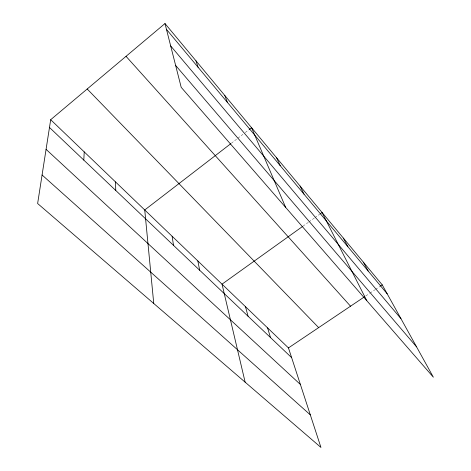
<?xml version="1.0" encoding="UTF-8"?>
<svg xmlns="http://www.w3.org/2000/svg" width="471" height="471" viewBox="0 0 471 471"><rect width="100%" height="100%" fill="white"/><g stroke="black" fill="none" stroke-linecap="round" stroke-linejoin="round"><path stroke-width="0.35" stroke-dasharray="2.35 1.77" d="M231.402 143.213L242.924 134.341M245.226 132.563L248.682 129.902M303.047 226.133L308.399 222.3M308.994 221.876L314.345 218.044M314.94 217.614L319.703 214.205M365.784 295.941L369.441 293.486M370.053 293.074L374.928 289.795M375.54 289.382L379.809 286.515"/><path stroke-width="0.71" d="M83.803 160.099L84.227 151.892M50.691 119.705L37.633 203.525L320.957 447.45L288.458 347.916L50.691 119.705L164.991 23.55L382.246 284.878L433.367 377.212L181.2 87.335L164.991 23.55M230.825 143.661L144.738 209.972L153.752 303.495M249.259 129.46L251.567 127.682L285.661 207.411M302.453 226.557L222.024 284.154L245.144 382.175M320.298 213.781L322.082 212.503L366.785 300.669M288.458 347.916L364.566 296.765M380.415 286.109L382.246 284.878M42.078 174.982L310.324 414.874M46.07 149.348L300.398 384.483M49.479 127.47L291.637 357.654M87.194 88.995L318.661 327.616M126.034 56.32L350.536 306.191M175.636 65.44L416.564 346.862M170.679 45.928L400.951 318.661M166.481 29.396L387.215 293.851M363.394 262.194L368.169 271.031M343.371 238.12L347.922 246.775M300.074 186.033L304.048 194.211M276.618 157.82L280.233 165.68M224.744 95.419L227.458 102.454M195.96 60.8L198.108 67.288M267.593 327.887L270.495 337.554M245.485 306.668L248.07 316.241M197.838 260.94L199.669 270.23M172.127 236.259L173.499 245.362M115.501 181.912L115.76 190.472"/></g></svg>
